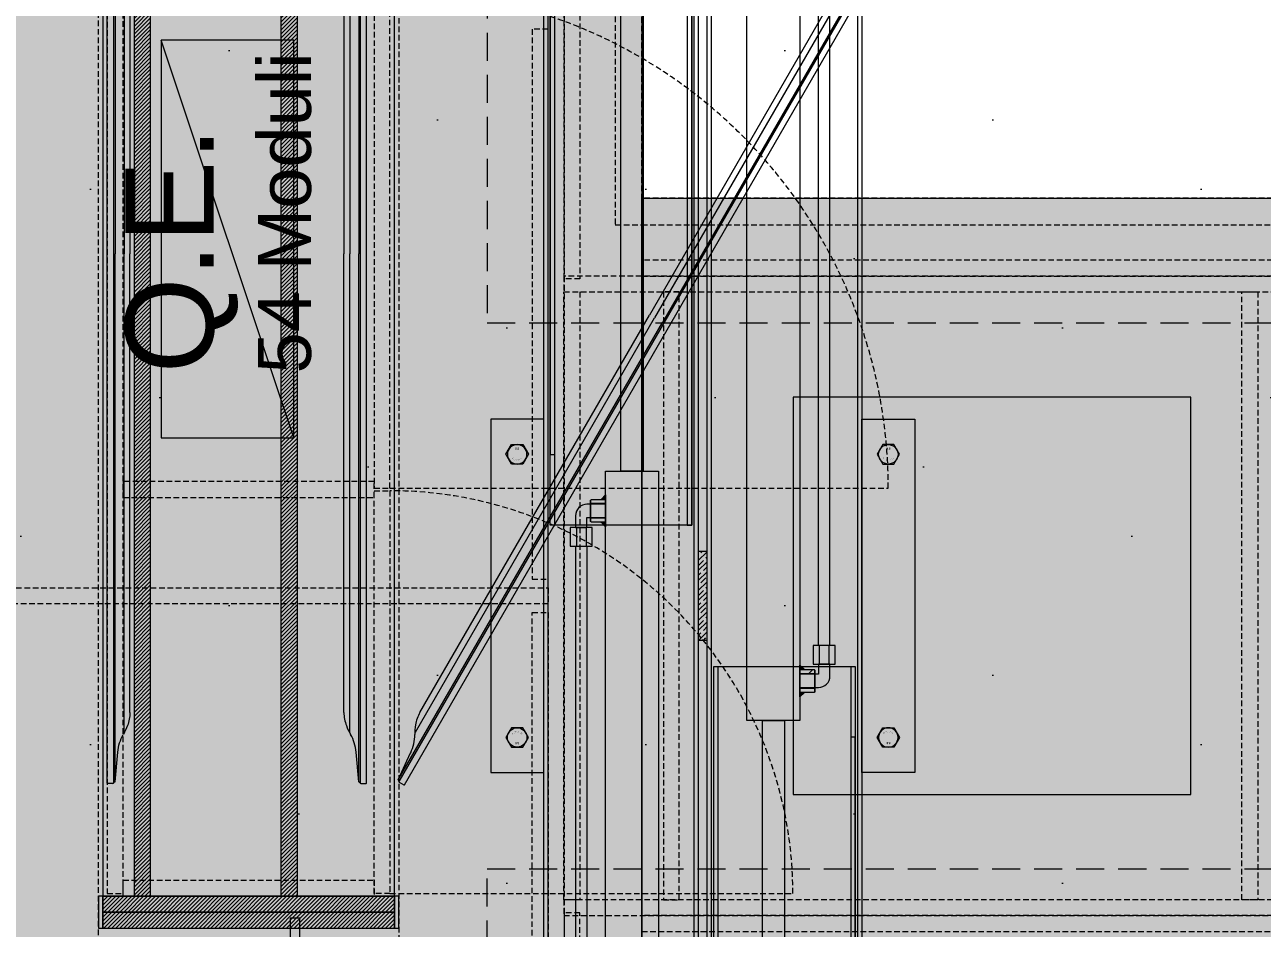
# Model space of a CAD drawing. Header units: millimetres. Extents: x -853320 to 19484, y -510814 to 9708.
# Drawn here: x 6153 to 7554, y 5149 to 6171 of the extents above; entities that cross this region are included whole.
import ezdxf
from ezdxf import colors
from ezdxf.entities.mleader import LeaderData, LeaderLine
from ezdxf.math import Vec2, Vec3

# ---------------------------------------------------------------- set-up
doc = ezdxf.new("R2010")
doc.units = ezdxf.units.MM
doc.linetypes.add('NASCOSTA', pattern=[9.525, 6.35, -3.175])
doc.linetypes.add('TRATTOPUNTO', pattern=[25.4, 12.7, -6.35, 0, -6.35])
for name, color, linetype in [('assi', 1, 'TRATTOPUNTO'), ('DS_ST_quote 1_50', 7, 'Continuous'), ('DV5_0', 7, 'Continuous')]:
    doc.layers.add(name, color=color, linetype=linetype)
for name, color, linetype, lineweight in [('F_ARREDI', 7, 'Continuous', 5), ('F_ELETTRICO', 22, 'Continuous', 5), ('F_ELETTRODOMESTICI', 40, 'Continuous', 5), ('F_ESCURSORI_slider', 7, 'Continuous', 0), ('F_MASSELLO verniciato BVN', 41, 'Continuous', 5), ('F_MASSELLO_abete', 30, 'Continuous', 5), ('F_MULTI laminato OPACO', 1, 'Continuous', 5), ('F_MULTI laminato_soffitto', 5, 'Continuous', 5), ('F_MULTI laminato_soffitto_veletta', 6, 'Continuous', 5), ('F_PARETI-PAVIMENTI e SOFFITTI_cassone', 3, 'Continuous', 5), ('F_Proiezioni', 253, 'NASCOSTA', 9), ('F_SOFFITTI', 7, 'Continuous', 5), ('F_TV', 252, 'Continuous', 5)]:
    doc.layers.add(name, color=color, linetype=linetype, lineweight=lineweight)
doc.styles.add('ARIAL', font='arial.ttf')
doc.styles.add('DANZI-DIDASCALIE', font='Yu Gothic UI Light.ttf', dxfattribs={"height": 30})
doc.styles.add('NEGATIVO', font='swissbo.ttf', dxfattribs={"width": 0.8, "oblique": 10})
doc.styles.get("Standard").update_dxf_attribs({"font": 'arial.ttf'})
doc.dimstyles.new('ISO-100', dxfattribs={"dimtxt": 100, "dimasz": 5, "dimexe": 0.25, "dimexo": 6, "dimgap": 6, "dimtad": 1, "dimtxsty": 'ARIAL', "dimblk": 'ARCHTICK', "dimcen": 2.5, "dimdle": 15, "dimse1": 1, "dimse2": 1, "dimclrd": 256, "dimclre": 256, "dimclrt": 256, "dimadec": 0, "dimazin": 0, "dimtfac": 1, "dimtmove": 0, "dimatfit": 3, "dimldrblk": 'ARCHTICK', "dimfxl": 1, "dimlwd": -1, "dimlwe": -1, "dimarcsym": 0})
pattern_1 = [(225.0092975, (461698.5519317, -16147.4644786), (0.00353610758, -0.00353496014), [])]
pattern_2 = [(225.00929753, (462887.1698585, -15816.120414), (0.00353610758, -0.003534960139), [])]

# ---------------------------------------------------------------- blocks, each defined once
blk = doc.blocks.new('CONTROSOFITTO_camera-living_lato corto_2415x900_pianta_vista da sopra')
at = {"layer": 'F_MULTI laminato_soffitto_veletta', "transparency": 33554585}
h = blk.add_hatch(color=8, dxfattribs=at)
h.dxf.hatch_style = 1
h.paths.add_polyline_path([(11894.8, -1831.7), (11894.8, -4249.7), (10994.8, -4249.7), (10994.8, -1831.7)])
at = {"layer": 'F_MASSELLO_abete', "color": 1, "linetype": 'NASCOSTA'}
for points in [[(11806.8, -1831.7), (11806.8, -4249.7), (11788.8, -4249.7), (11788.8, -1831.7)], [(11100.8, -3049.7), (11100.8, -3031.7), (11788.8, -3031.7), (11788.8, -3049.7)]]:
    blk.add_lwpolyline(points, close=True, dxfattribs=at)
at = {"layer": 'F_MASSELLO_abete', "linetype": 'NASCOSTA'}
for points in [[(11788.8, -3021.7), (11788.8, -2399.2), (11770.8, -2399.2), (11770.8, -3021.7)], [(11788.8, -3059.7), (11788.8, -3682.2), (11770.8, -3682.2), (11770.8, -3059.7)]]:
    blk.add_lwpolyline(points, close=True, dxfattribs=at)
at = {"layer": 'F_MULTI laminato_soffitto_veletta'}
blk.add_lwpolyline([(11894.8, -1831.7), (11894.8, -4249.7), (10994.8, -4249.7), (10994.8, -1831.7)], close=True, dxfattribs=at)
at = {"layer": 'F_MULTI laminato_soffitto_veletta', "linetype": 'NASCOSTA'}
for points in [[(11824.8, -2011.7), (11824.8, -2681.7), (11806.8, -2681.7), (11806.8, -2011.7)], [(11864.8, -2620.7), (11894.8, -2620.7), (11894.8, -2051.7), (11864.8, -2051.7)], [(11824.8, -4069.7), (11824.8, -3399.7), (11806.8, -3399.7), (11806.8, -4069.7)]]:
    blk.add_lwpolyline(points, close=True, dxfattribs=at)
blk = doc.blocks.new('CONTROSOFITTO_living_centrale_laterale_1600x900_pianta_vista da sopra')
at = {"layer": 'F_MULTI laminato_soffitto_veletta', "transparency": 33554585}
h = blk.add_hatch(color=8, dxfattribs=at)
h.dxf.hatch_style = 1
h.paths.add_polyline_path([(22160.1, -42441.7), (22160.1, -41851.7), (21570.1, -41851.7), (21570.1, -42441.7)], flags=16)
h.paths.add_polyline_path([(21368.1, -41921.7), (20918.1, -41921.7), (20918.1, -42371.7), (21368.1, -42371.7)], flags=16)
h.paths.add_polyline_path([(22346.6, -42596.7), (22346.6, -41696.7), (20746.6, -41696.7), (20746.6, -42596.7)])
h = blk.add_hatch(color=8, dxfattribs=at)
h.dxf.hatch_style = 1
h.paths.add_polyline_path([(21368.1, -41921.7), (20918.1, -41921.7), (20918.1, -42371.7), (21368.1, -42371.7)])
at = {"layer": 'F_MASSELLO_abete', "color": 1, "linetype": 'NASCOSTA'}
for points in [[(20658.6, -41802.7), (22346.6, -41802.7), (22346.6, -41784.7), (20658.6, -41784.7)], [(20676.6, -42490.7), (20658.6, -42490.7), (20658.6, -41802.7), (20676.6, -41802.7)], [(20771.1, -42490.7), (20789.1, -42490.7), (20789.1, -41802.7), (20771.1, -41802.7)], [(21443.9, -42490.7), (21425.9, -42490.7), (21425.9, -41802.7), (21443.9, -41802.7)], [(20658.6, -42508.7), (22346.6, -42508.7), (22346.6, -42490.7), (20658.6, -42490.7)]]:
    blk.add_lwpolyline(points, close=True, dxfattribs=at)
at = {"layer": 'F_MULTI laminato_soffitto_veletta'}
for points in [[(22346.6, -42596.7), (20746.6, -42596.7), (20746.6, -41696.7), (22346.6, -41696.7)], [(21368.1, -41921.7), (20918.1, -41921.7), (20918.1, -42371.7), (21368.1, -42371.7)]]:
    blk.add_lwpolyline(points, close=True, dxfattribs=at)
at = {"layer": 'F_MULTI laminato_soffitto_veletta', "linetype": 'NASCOSTA'}
for points in [[(22346.6, -41696.7), (20746.6, -41696.7), (20746.6, -41726.7), (22346.6, -41726.7)], [(20746.6, -41784.7), (22346.6, -41784.7), (22346.6, -41766.7), (20746.6, -41766.7)], [(20746.6, -42526.7), (22346.6, -42526.7), (22346.6, -42508.7), (20746.6, -42508.7)]]:
    blk.add_lwpolyline(points, close=True, dxfattribs=at)
blk = doc.blocks.new('CONTROSOFITTO_rev.01_pianta_vista da sopra')
at = {"layer": 'F_MULTI laminato_soffitto', "color": 5, "linetype": 'NASCOSTA', "ltscale": 5}
for points in [[(21916.6, -34937.7), (20571.6, -34937.7), (20571.6, -35837.7), (21916.6, -35837.7)], [(21916.6, -37355.7), (20571.6, -37355.7), (20571.6, -36455.7), (21916.6, -36455.7)]]:
    blk.add_lwpolyline(points, close=True, dxfattribs=at)
at = {"color": 1}
blk.add_blockref('CONTROSOFITTO_camera-living_lato corto_2415x900_pianta_vista da sopra', (8851.9, -33106), dxfattribs=at)
at = {"layer": 'F_SOFFITTI'}
blk.add_blockref('CONTROSOFITTO_living_centrale_laterale_1600x900_pianta_vista da sopra', (0, 6000), dxfattribs=at)
blk = doc.blocks.new('_Dot')
at = {"color": 0, "linetype": 'ByBlock', "lineweight": -2}
blk.add_line((-0.5, 0), (-1, 0), dxfattribs=at)
at = {"color": 0, "linetype": 'ByBlock', "const_width": 0.5}
blk.add_lwpolyline([(-0.25, 0, 1), (0.25, 0, 1)], format="xyb", close=True, dxfattribs=at)
blk = doc.blocks.new('Pavim. idr. 1')
at = {"lineweight": 13}
h = blk.add_hatch(dxfattribs=at)
h.set_pattern_fill('DOTS', color=1, scale=140, angle=45)
h.set_pattern_definition([(45, (-29878.93, 459742.27), (-78.57724, 235.73172), [0, -222.25])])
h.paths.add_polyline_path([(423470.8, 430283.1), (410205.8, 430283.1), (410205.8, 427993.1), (423470.8, 427993.1)])
blk = doc.blocks.new('F_PAVIMENTO CASSONE_pianta')
at = {"color": 2, "lineweight": 5}
blk.add_blockref('Pavim. idr. 1', (185525.7, 19630.3), dxfattribs=at)
blk.add_blockref('Pavim. idr. 1', (185525.7, 19630.3), dxfattribs=at)
blk = doc.blocks.new('Viti v.alto')
at = {"color": 115, "lineweight": 5, "ltscale": 0.15}
blk.add_lwpolyline([(-66067.4, -127375.7), (-66073.8, -127364.7), (-66086.5, -127364.7), (-66092.9, -127375.7), (-66086.5, -127386.7), (-66073.8, -127386.7)], close=True, dxfattribs=at)
at = {"color": 115, "lineweight": 5, "ltscale": 0.15, "const_width": 0.0632}
for points in [[(-66083.8, -127381.1), (-66083.6, -127380.8), (-66083.6, -127380.6), (-66083.7, -127380.4), (-66083.9, -127380.1), (-66084.5, -127379.5), (-66084.7, -127379.3), (-66085, -127379.2), (-66085.2, -127379.3), (-66085.4, -127379.5), (-66085.8, -127379.8), (-66086, -127380.1), (-66086, -127380.3), (-66085.9, -127380.5), (-66085.7, -127380.8), (-66085.1, -127381.4), (-66084.9, -127381.6), (-66084.7, -127381.7), (-66084.4, -127381.6), (-66084.2, -127381.4), (-66083.8, -127381.1)], [(-66084.4, -127380.9), (-66084.7, -127381.1), (-66084.8, -127381.1), (-66084.9, -127381), (-66085.3, -127380.5), (-66085.4, -127380.4), (-66085.5, -127380.3), (-66085.4, -127380.2), (-66085.3, -127380.1), (-66085.2, -127380), (-66085.1, -127379.8), (-66085, -127379.8), (-66084.9, -127379.8), (-66084.7, -127379.9), (-66084.3, -127380.4), (-66084.2, -127380.5), (-66084.2, -127380.6), (-66084.2, -127380.7), (-66084.3, -127380.8), (-66084.4, -127380.9)], [(-66077.8, -127381), (-66078.3, -127381.2), (-66078.2, -127381.6), (-66079.2, -127381.8), (-66079.4, -127382), (-66079.5, -127382.1), (-66079.5, -127382.3), (-66079.5, -127382.5), (-66079.4, -127382.6), (-66079.4, -127382.8), (-66079.2, -127383), (-66079, -127383.1), (-66078.7, -127383), (-66077.4, -127382.7), (-66077.8, -127381)], [(-66076.4, -127381), (-66076.6, -127380.8), (-66076.7, -127380.6), (-66076.6, -127380.3), (-66076.4, -127380.1), (-66075.8, -127379.5), (-66075.5, -127379.3), (-66075.3, -127379.2), (-66075.1, -127379.2), (-66074.8, -127379.4), (-66074.4, -127379.8), (-66074.3, -127380), (-66074.2, -127380.3), (-66074.3, -127380.5), (-66074.5, -127380.7), (-66075.1, -127381.3), (-66075.4, -127381.5), (-66075.6, -127381.6), (-66075.8, -127381.6), (-66076.1, -127381.4), (-66076.4, -127381)], [(-66075.8, -127380.9), (-66075.6, -127381), (-66075.5, -127381), (-66075.3, -127380.9), (-66074.9, -127380.5), (-66074.8, -127380.4), (-66074.8, -127380.2), (-66074.8, -127380.1), (-66074.9, -127380), (-66075.1, -127379.9), (-66075.2, -127379.8), (-66075.3, -127379.8), (-66075.4, -127379.8), (-66075.5, -127379.9), (-66076, -127380.3), (-66076.1, -127380.5), (-66076.1, -127380.6), (-66076, -127380.7), (-66075.9, -127380.8), (-66075.8, -127380.9)], [(-66080.8, -127381.5), (-66081.3, -127381.3), (-66081.4, -127381.7), (-66082.4, -127381.5), (-66082.6, -127381.5), (-66082.8, -127381.6), (-66082.9, -127381.7), (-66083, -127381.9), (-66083, -127382), (-66083, -127382.2), (-66083, -127382.4), (-66082.8, -127382.6), (-66082.6, -127382.7), (-66081.2, -127383.1), (-66080.8, -127381.5)], [(-66081.6, -127382.6), (-66082.3, -127382.4), (-66082.5, -127382.3), (-66082.5, -127382.1), (-66082.5, -127382.1), (-66082.4, -127382), (-66082.3, -127381.9), (-66081.5, -127382.1), (-66081.6, -127382.6)], [(-66078, -127382.4), (-66078.7, -127382.6), (-66078.9, -127382.6), (-66078.9, -127382.5), (-66079, -127382.4), (-66079, -127382.3), (-66078.8, -127382.2), (-66078.1, -127382), (-66078, -127382.4)]]:
    blk.add_lwpolyline(points, dxfattribs=at)
at = {"color": 115, "lineweight": 5, "ltscale": 0.15}
blk.add_circle((-66080.1, -127375.7), 11, dxfattribs=at)
at = {"color": 115, "lineweight": 5, "ltscale": 0.15, "style": 'NEGATIVO'}
blk.add_text('8.8', height=2.31, dxfattribs=at).set_placement((-66082.3, -127370.4))
blk = doc.blocks.new('Pist. c.1150 aperti')
at = {"linetype": 'Continuous', "lineweight": 5, "ltscale": 25.4}
h = blk.add_hatch(dxfattribs=at)
h.set_pattern_fill('LINE', color=135, scale=0.04, angle=225.0093, style=0, pattern_type=2)
h.set_pattern_definition(pattern_2)
h.paths.add_polyline_path([(461185.8, -15734), (461180.8, -15734), (461185.8, -15729)])
h = blk.add_hatch(dxfattribs=at)
h.set_pattern_fill('LINE', color=135, scale=127, angle=225.0093, style=0, pattern_type=2)
h.set_pattern_definition([(225.0093, (462887.17, -15816.12), (11.22714, -11.2235), [])])
h.paths.add_polyline_path([(461185.8, -15760), (461169.8, -15760), (461168.8, -15759), (461168.8, -15755), (461169.3, -15754.5), (461185.8, -15754.5)])
h = blk.add_hatch(dxfattribs=at)
h.set_pattern_fill('LINE', color=135, scale=0.04, angle=225.0093, style=0, pattern_type=2)
h.set_pattern_definition(pattern_2)
h.paths.add_polyline_path([(461185.8, -15765), (461180.8, -15760), (461185.8, -15760)])
at = {"lineweight": 5}
h = blk.add_hatch(dxfattribs=at)
h.set_pattern_fill('JIS_STN_1E', color=6, scale=8, style=0)
h.set_pattern_definition([(45, (527858.007, 112165.497), (-5.65685425, 5.65685425), []), (45, (527863.647, 112165.497), (-5.65685425, 5.65685425), [8, -4])])
h.paths.add_polyline_path([(461300.8, -15793.2), (461290.8, -15793.2), (461290.8, -15893.2), (461300.8, -15893.2)])
at = {"linetype": 'Continuous', "lineweight": 5, "ltscale": 25.4}
h = blk.add_hatch(dxfattribs=at)
h.set_pattern_fill('LINE', color=135, scale=0.04, angle=225.0093, style=0, pattern_type=2)
h.set_pattern_definition(pattern_1)
h.paths.add_polyline_path([(461405.8, -15921.5), (461410.8, -15926.5), (461405.8, -15926.5)])
h = blk.add_hatch(dxfattribs=at)
h.set_pattern_fill('LINE', color=135, scale=127, angle=225.0093, style=0, pattern_type=2)
h.set_pattern_definition([(225.0093, (461698.552, -16147.464), (11.22714, -11.2235), [])])
h.paths.add_polyline_path([(461405.8, -15926.5), (461421.8, -15926.5), (461422.8, -15927.5), (461422.8, -15931.5), (461422.3, -15932), (461405.8, -15932)])
h = blk.add_hatch(dxfattribs=at)
h.set_pattern_fill('LINE', color=135, scale=0.04, angle=225.0093, style=0, pattern_type=2)
h.set_pattern_definition(pattern_1)
h.paths.add_polyline_path([(461405.8, -15952.5), (461410.8, -15952.5), (461405.8, -15957.5)])
at = {"color": 135, "lineweight": 5}
for p, q in [((461168.8, -15735), (461169.8, -15734)), ((461168.8, -15735), (461168.8, -15739)), ((461169.3, -15739.5), (461168.8, -15739)), ((461168.8, -15739), (461168.8, -15755)), ((461185.8, -15738.6), (461169.3, -15738.6)), ((461185.8, -15739.5), (461169.3, -15739.5)), ((461169.3, -15754.5), (461169.3, -15739.5)), ((461169.8, -15734), (461185.8, -15734)), ((461185.8, -15739.5), (461185.8, -15754.5)), ((461168.8, -15755), (461169.3, -15754.5)), ((461168.8, -15755), (461168.8, -15759)), ((461169.3, -15754.5), (461185.8, -15754.5)), ((461185.8, -15755.3), (461169.3, -15755.3)), ((461152.8, -15766), (461152.8, -15787)), ((461163.8, -15766), (461163.8, -15787)), ((461169.8, -15760), (461168.8, -15759)), ((461185.8, -15760), (461169.8, -15760)), ((461427.8, -15920.5), (461427.8, -15899.5)), ((461438.8, -15920.5), (461438.8, -15899.5)), ((461405.8, -15926.5), (461421.8, -15926.5)), ((461405.8, -15931.2), (461422.3, -15931.2)), ((461422.3, -15932), (461405.8, -15932)), ((461405.8, -15947), (461405.8, -15932)), ((461421.8, -15926.5), (461422.8, -15927.5)), ((461422.8, -15931.5), (461422.3, -15932)), ((461422.3, -15932), (461422.3, -15947)), ((461422.8, -15931.5), (461422.8, -15927.5)), ((461422.8, -15947.5), (461422.8, -15931.5)), ((461405.8, -15947), (461422.3, -15947)), ((461405.8, -15947.8), (461422.3, -15947.8)), ((461422.8, -15951.5), (461421.8, -15952.5)), ((461422.3, -15947), (461422.8, -15947.5)), ((461422.8, -15951.5), (461422.8, -15947.5)), ((461421.8, -15952.5), (461405.8, -15952.5))]:
    blk.add_line(p, q, dxfattribs=at)
for points in [[(461203.3, -15702), (461203.3, -14530), (461228.3, -14530), (461228.3, -15702), (461203.3, -15702)], [(461388.3, -15984.5), (461388.3, -17156.5), (461363.3, -17156.5), (461363.3, -15984.5), (461388.3, -15984.5)]]:
    blk.add_lwpolyline(points, dxfattribs=at)
at = {"lineweight": 5}
for points in [[(461115.8, -17013.2), (461115.8, -14673.2), (461290.8, -14673.2), (461290.8, -17013.2)], [(461120.8, -17013.2), (461120.8, -14673.2), (461285.8, -14673.2), (461285.8, -17013.2)], [(461475.8, -14673.2), (461475.8, -17013.2), (461300.8, -17013.2), (461300.8, -14673.2)], [(461470.8, -14673.2), (461470.8, -17013.2), (461305.8, -17013.2), (461305.8, -14673.2)]]:
    blk.add_lwpolyline(points, close=True, dxfattribs=at)
at = {"color": 135, "lineweight": 5}
for points in [[(461405.8, -15984.5), (461345.8, -15984.5), (461345.8, -14716.5), (461405.8, -14716.5)], [(461185.8, -15702), (461245.8, -15702), (461245.8, -16970), (461185.8, -16970)], [(461169.8, -15734), (461185.8, -15734), (461185.8, -15739.5), (461169.3, -15739.5), (461168.8, -15739), (461168.8, -15735), (461169.8, -15734)], [(461185.8, -15760), (461169.8, -15760), (461168.8, -15759), (461168.8, -15755), (461169.3, -15754.5), (461185.8, -15754.5), (461185.8, -15760)], [(461170.8, -15787), (461170.8, -15766), (461145.8, -15766), (461145.8, -15787)], [(461420.8, -15899.5), (461420.8, -15920.5), (461445.8, -15920.5), (461445.8, -15899.5)], [(461405.8, -15926.5), (461421.8, -15926.5), (461422.8, -15927.5), (461422.8, -15931.5), (461422.3, -15932), (461405.8, -15932), (461405.8, -15926.5)], [(461421.8, -15952.5), (461405.8, -15952.5), (461405.8, -15947), (461422.3, -15947), (461422.8, -15947.5), (461422.8, -15951.5), (461421.8, -15952.5)]]:
    blk.add_lwpolyline(points, close=True, dxfattribs=at)
at = {"color": 30, "lineweight": 5}
for points in [[(461055.8, -16043.2), (461115.8, -16043.2), (461115.8, -15643.2), (461055.8, -15643.2)], [(461535.8, -16043.2), (461475.8, -16043.2), (461475.8, -15643.2), (461535.8, -15643.2)]]:
    blk.add_lwpolyline(points, close=True, dxfattribs=at)
at = {"color": 135, "lineweight": 5}
for points in [[(461151.8, -15752.5), (461151.8, -15766), (461164.8, -15766), (461164.8, -15754.5), (461168.8, -15754.5), (461168.8, -15739.5), (461164.8, -15739.5, 0.414214)], [(461439.8, -15934), (461439.8, -15920.5), (461426.8, -15920.5), (461426.8, -15932), (461422.8, -15932), (461422.8, -15947), (461426.8, -15947, 0.414214)]]:
    blk.add_lwpolyline(points, format="xyb", close=True, dxfattribs=at)
at = {"color": 135, "linetype": 'Continuous', "lineweight": 5, "ltscale": 25.4}
for points in [[(461185.8, -15734), (461180.8, -15734), (461185.8, -15729), (461185.8, -15734)], [(461185.8, -15765), (461180.8, -15760), (461185.8, -15760), (461185.8, -15765)], [(461405.8, -15921.5), (461410.8, -15926.5), (461405.8, -15926.5), (461405.8, -15921.5)], [(461405.8, -15952.5), (461410.8, -15952.5), (461405.8, -15957.5), (461405.8, -15952.5)]]:
    blk.add_lwpolyline(points, close=True, dxfattribs=at)
at = {"color": 6, "lineweight": 5}
blk.add_lwpolyline([(461300.8, -15793.2), (461290.8, -15793.2), (461290.8, -15893.2), (461300.8, -15893.2)], close=True, dxfattribs=at)
at = {"color": 175, "linetype": 'Continuous', "lineweight": 5}
for points in [[(461468.3, -15923.2), (461468.3, -18183.2), (461308.3, -18183.2), (461308.3, -15923.2)], [(461463.3, -15923.2), (461463.3, -18183.2), (461313.3, -18183.2), (461313.3, -15923.2)], [(461463.3, -18183.2), (461468.3, -18183.2), (461468.3, -16003.2), (461463.3, -16003.2)]]:
    blk.add_lwpolyline(points, close=True, dxfattribs=at)
at = {"layer": 'assi', "color": 175, "linetype": 'Continuous', "lineweight": 5, "ltscale": 0.2}
for points in [[(461123.3, -15763.2), (461123.3, -13503.2), (461283.3, -13503.2), (461283.3, -15763.2)], [(461128.3, -13503.2), (461123.3, -13503.2), (461123.3, -15683.2), (461128.3, -15683.2)], [(461128.3, -15763.2), (461128.3, -13503.2), (461278.3, -13503.2), (461278.3, -15763.2)], [(461283.3, -13503.2), (461278.3, -13503.2), (461278.3, -15763.2), (461283.3, -15763.2)]]:
    blk.add_lwpolyline(points, close=True, dxfattribs=at)
at = {"layer": 'DV5_0', "color": 135, "linetype": 'Continuous', "lineweight": 5, "ltscale": 25.4}
for p, q in [((461426.8, -15899.5), (461426.8, -14800.8)), ((461439.8, -15899.5), (461439.8, -14800.8)), ((461185.8, -15729), (461180.8, -15734)), ((461180.8, -15734), (461185.8, -15734)), ((461185.8, -15734), (461185.8, -15729)), ((461185.8, -15734), (461185.8, -15739.5)), ((461185.8, -15754.5), (461185.8, -15760)), ((461180.8, -15760), (461185.8, -15765)), ((461185.8, -15760), (461180.8, -15760)), ((461185.8, -15765), (461185.8, -15760)), ((461151.8, -15787), (461151.8, -16885.7)), ((461164.8, -15787), (461164.8, -16885.7)), ((461405.8, -15921.5), (461405.8, -15926.5)), ((461410.8, -15926.5), (461405.8, -15921.5)), ((461405.8, -15932), (461405.8, -15926.5)), ((461405.8, -15926.5), (461410.8, -15926.5)), ((461405.8, -15952.5), (461405.8, -15947)), ((461410.8, -15952.5), (461405.8, -15952.5)), ((461405.8, -15957.5), (461410.8, -15952.5)), ((461405.8, -15952.5), (461405.8, -15957.5))]:
    blk.add_line(p, q, dxfattribs=at)
at = {"lineweight": 5, "xscale": -1}
blk.add_blockref('Viti v.alto', (395005.7, 111692.7), dxfattribs=at)
at = {"lineweight": 5}
blk.add_blockref('Viti v.alto', (527586, 111692.7), dxfattribs=at)
at = {"lineweight": 5, "rotation": 180}
blk.add_blockref('Viti v.alto', (395005.7, -143379.2), dxfattribs=at)
at = {"lineweight": 5, "xscale": -1, "rotation": 180}
blk.add_blockref('Viti v.alto', (527586, -143379.2), dxfattribs=at)
blk = doc.blocks.new('F_PARETE DIVISORIA_living-camera master_pianta')
at = {"layer": 'F_ELETTRICO', "transparency": 33554610}
h = blk.add_hatch(color=256, dxfattribs=at)
h.dxf.hatch_style = 1
h.paths.add_polyline_path([(717129.2, 527829.3), (717129.2, 527379.3), (717279.2, 527379.3)])
at = {"layer": 'F_MASSELLO verniciato BVN', "true_color": 0x636466}
h = blk.add_hatch(color=251, dxfattribs=at)
h.dxf.hatch_style = 1
h.paths.add_polyline_path([(717133.4, 528395.3), (717122.4, 528395.3), (717122.4, 528373.3), (717133.4, 528373.3)])
h = blk.add_hatch(color=251, dxfattribs=at)
h.dxf.hatch_style = 1
h.paths.add_polyline_path([(717015.4, 528384.3), (717010.4, 528384.3), (717010.4, 528348.3), (717015.4, 528348.3)])
h = blk.add_hatch(color=251, dxfattribs=at)
h.dxf.hatch_style = 1
h.paths.add_polyline_path([(717350.4, 528384.3), (717345.4, 528384.3), (717345.4, 528348.3), (717350.4, 528348.3)])
at = {"layer": 'F_MULTI laminato OPACO', "true_color": 0x636466}
h = blk.add_hatch(dxfattribs=at)
h.set_pattern_fill('ANSI31', color=251)
h.set_pattern_definition([(45, (0, 1444), (-2.24506403, 2.24506403), [])])
h.paths.add_polyline_path([(717015.4, 528384.3), (717015.4, 528366.3), (717345.4, 528366.3), (717345.4, 528384.3)])
h = blk.add_hatch(dxfattribs=at)
h.set_pattern_fill('ANSI31', color=251)
h.set_pattern_definition([(45, (0, 1426), (-2.24506403, 2.24506403), [])])
h.paths.add_polyline_path([(717015.4, 528366.3), (717015.4, 528348.3), (717345.4, 528348.3), (717345.4, 528366.3)])
at = {"layer": 'F_MULTI laminato OPACO'}
h = blk.add_hatch(dxfattribs=at)
h.set_pattern_fill('ANSI31', color=8)
h.set_pattern_definition([(45, (5, 0), (-2.24506403, 2.24506403), [])])
h.paths.add_polyline_path([(717143.4, 526860.3), (717125.4, 526860.3), (717125.4, 528348.3), (717143.4, 528348.3)])
h = blk.add_hatch(dxfattribs=at)
h.set_pattern_fill('ANSI31', color=8)
h.set_pattern_definition([(45, (5, 0), (-2.24506403, 2.24506403), [])])
h.paths.add_polyline_path([(717309.7, 526860.3), (717291.7, 526860.3), (717291.7, 528348.3), (717309.7, 528348.3)])
at = {"layer": 'F_ELETTRICO', "color": 7}
blk.add_line((717129.2, 527829.3), (717279.2, 527379.3), dxfattribs=at)
blk.add_lwpolyline([(717129.2, 527379.3), (717279.2, 527379.3), (717279.2, 527829.3), (717129.2, 527829.3)], close=True, dxfattribs=at)
at = {"layer": 'F_MASSELLO verniciato BVN'}
for points in [[(717133.4, 528395.3), (717122.4, 528395.3), (717122.4, 528373.3), (717133.4, 528373.3)], [(717015.4, 528384.3), (717010.4, 528384.3), (717010.4, 528348.3), (717015.4, 528348.3)], [(717350.4, 528384.3), (717345.4, 528384.3), (717345.4, 528348.3), (717350.4, 528348.3)]]:
    blk.add_lwpolyline(points, close=True, dxfattribs=at)
at = {"layer": 'F_MULTI laminato OPACO', "color": 5}
for points in [[(717015.4, 528384.3), (717015.4, 528366.3), (717345.4, 528366.3), (717345.4, 528384.3)], [(717015.4, 528366.3), (717015.4, 528348.3), (717345.4, 528348.3), (717345.4, 528366.3)], [(717015.4, 526860.3), (717345.4, 526860.3), (717345.4, 528348.3), (717015.4, 528348.3)]]:
    blk.add_lwpolyline(points, close=True, dxfattribs=at)
at = {"layer": 'F_MULTI laminato OPACO', "linetype": 'NASCOSTA'}
for points in [[(717038.4, 528330.3), (717038.4, 528348.3), (717322.4, 528348.3), (717322.4, 528330.3)], [(717038.4, 527889.3), (717020.4, 527889.3), (717020.4, 528345.3), (717038.4, 528345.3)], [(717322.4, 526863.3), (717340.4, 526863.3), (717340.4, 528345.3), (717322.4, 528345.3)], [(717038.4, 527886.3), (717020.4, 527886.3), (717020.4, 527322.3), (717038.4, 527322.3)], [(717038.4, 527896.8), (717038.4, 527878.8), (717322.4, 527878.8), (717322.4, 527896.8)]]:
    blk.add_lwpolyline(points, close=True, dxfattribs=at)
at = {"layer": 'F_MULTI laminato OPACO'}
for points in [[(717143.4, 526860.3), (717125.4, 526860.3), (717125.4, 528348.3), (717143.4, 528348.3)], [(717309.7, 526860.3), (717291.7, 526860.3), (717291.7, 528348.3), (717309.7, 528348.3)]]:
    blk.add_lwpolyline(points, close=True, dxfattribs=at)
at = {"layer": 'F_Proiezioni'}
blk.add_lwpolyline([(717010.4, 529192.3), (717350.4, 529192.3), (717350.4, 526830.3), (717010.4, 526830.3)], close=True, dxfattribs=at)
for points in [[(717020.4, 528345.3), (716564.4, 528345.3, 0.414214), (717020.4, 527889.3)], [(717020.4, 527886.3), (716456.4, 527886.3, 0.414214), (717020.4, 527322.3)]]:
    blk.add_lwpolyline(points, format="xyb", dxfattribs=at)
at = {"layer": 'F_TV', "lineweight": 5}
for p, q in [((717004.9, 528222.3), (717004, 528222.1)), ((717011, 528216.5), (716712.1, 527698.8)), ((717011, 528216.5), (716997, 528185.8)), ((717009.8, 528217.7), (717010.6, 528217.3)), ((717010, 528219.3), (717010.3, 528218.5)), ((717047.4, 528220.8), (717046.8, 528220.2)), ((717053.3, 528220.8), (717054, 528220.2)), ((717054, 528219.3), (717054.8, 528219.3)), ((717055.6, 528218.8), (717058.7, 528185.3)), ((717055.6, 528218.8), (717055.6, 527621.1)), ((717331.6, 528218.8), (717328.5, 528185.3)), ((717331.6, 528218.8), (717331.6, 527621.1)), ((717333.2, 528219.3), (717332.4, 528219.3)), ((717333.9, 528220.8), (717333.2, 528220.2)), ((717339.8, 528220.8), (717340.4, 528220.2)), ((716991.7, 528162.6), (716721, 527693.7)), ((716991.7, 528162.6), (716991.7, 528162.6)), ((717065.8, 528162.5), (717065.8, 528162.5)), ((717065.8, 528162.5), (717065.8, 527621.1)), ((717321.4, 528162.5), (717321.4, 528162.5)), ((717321.4, 528162.5), (717321.4, 527621.1)), ((716986.5, 528140.2), (716726.7, 527690.4)), ((717072.5, 528140.5), (717072.5, 527621.1)), ((717314.7, 528140.5), (717314.7, 527621.1)), ((716396.5, 527152.1), (716712.1, 527698.8)), ((716433.5, 527195.8), (716721, 527693.7)), ((716450.2, 527211.5), (716726.7, 527690.4)), ((717055.6, 526989.8), (717055.6, 527621.1)), ((717065.8, 527046.1), (717065.8, 527621.1)), ((717072.5, 527068.1), (717072.5, 527621.1)), ((717314.7, 527068.1), (717314.7, 527621.1)), ((717321.4, 527046.1), (717321.4, 527621.1)), ((717331.6, 526989.8), (717331.6, 527621.1))]:
    blk.add_line(p, q, dxfattribs=at)
for points in [[(717004.9, 528222.3), (717004, 528222.1), (716388.2, 527155.3), (716388.4, 527154.5), (716393.5, 527151.5), (716394.4, 527151.7), (717010.3, 528218.5), (717010, 528219.3), (717004.9, 528222.3)], [(717047.4, 528220.8), (717046.8, 528220.2), (717046.8, 526988.4), (717047.4, 526987.8), (717053.3, 526987.8), (717054, 526988.4), (717054, 528220.2), (717053.3, 528220.8), (717047.4, 528220.8)], [(717339.8, 528220.8), (717340.4, 528220.2), (717340.4, 526988.4), (717339.8, 526987.8), (717333.9, 526987.8), (717333.2, 526988.4), (717333.2, 528220.2), (717333.9, 528220.8), (717339.8, 528220.8)]]:
    blk.add_lwpolyline(points, dxfattribs=at)
for centre, major_axis, start_param, end_param in [((717010.2, 528216.6), (0.766, 0.205), -0.374286, 0.785398), ((717054.8, 528218.5), (0.561, 0.561), -0.374286, 0.785398), ((717043.9, 528164.4), (49.9, 13.4), 2.450498, 2.862634), ((717110.1, 528190.1), (36.5, 36.5), 2.450498, 2.862634), ((716952, 528160.2), (10.3, -38.5), 0.78537, 1.161984), ((716907.9, 528166.7), (81.6, 21.9), -0.408813, -0.278959), ((716991.2, 528124.1), (59.7, 59.7), -0.408813, -0.278959), ((717032.6, 528140.5), (28.2, -28.2), 0.78537, 1.161984)]:
    blk.add_ellipse(centre, major_axis=major_axis, ratio=1, start_param=start_param, end_param=end_param, dxfattribs=at)
at = {"layer": 'F_TV', "lineweight": 5, "extrusion": (0, 0, -1)}
for centre, major_axis, start_param, end_param in [((717332.4, 528218.5), (-0.561, 0.561), -0.374286, 0.785398), ((717277.1, 528190.1), (-36.5, 36.5), 2.450498, 2.862634), ((717354.6, 528140.5), (-28.2, -28.2), 0.78537, 1.161984), ((717396, 528124.1), (-59.7, 59.7), -0.408813, -0.278959)]:
    blk.add_ellipse(centre, major_axis=major_axis, ratio=1, start_param=start_param, end_param=end_param, dxfattribs=at)
at = {"layer": 'F_ELETTRICO', "color": 7, "attachment_point": 1, "rotation": 270}
for s, width, insert, char_height in [('\\pxql;54 Moduli', 659.423, (717169.8, 527756.5), 60), ('\\pxql;Q.E.', 384.17, (717319.8, 527756.5), 100)]:
    blk.add_mtext_dynamic_manual_height_columns(s, width=width, gutter_width=12.5, heights=[0], dxfattribs=dict(at, insert=insert, char_height=char_height))
blk = doc.blocks.new('_ArchTick')
at = {"color": 0, "linetype": 'ByBlock', "const_width": 0.15}
blk.add_lwpolyline([(-0.5, -0.5), (0.5, 0.5)], dxfattribs=at)
blk = doc.blocks.new('*D146')
at = {"layer": 'Defpoints', "color": 0, "transparency": 16777216}
for p in [(5588.6, 7348.8), (19268.5, 2810.7), (19483.8, 2810.7)]:
    blk.add_point(p, dxfattribs=at)
at = {"layer": 'DS_ST_quote 1_50', "transparency": 16777216}
blk.add_line((19268.5, 7363.8), (19268.5, 2795.7), dxfattribs=at)
at = {"layer": 'DS_ST_quote 1_50', "transparency": 16777216, "xscale": 5, "yscale": 5, "zscale": 5}
for p, rotation in [((19268.5, 7348.8), 90), ((19268.5, 2810.7), 270)]:
    blk.add_blockref('_ArchTick', p, dxfattribs=dict(at, rotation=rotation))
at = {"layer": 'DS_ST_quote 1_50', "transparency": 16777216, "insert": (19202.4, 5079.7), "char_height": 100, "attachment_point": 5, "rotation": 90, "style": 'ARIAL'}
blk.add_mtext('4538,15', dxfattribs=at)
blk = doc.blocks.new('BAGNO-LAVANDERIA_pianta_sol.B')
at = {"layer": 'F_ELETTRODOMESTICI', "color": 5, "ltscale": 5}
ml = blk.add_multileader_mtext('Standard', dxfattribs=at)
ml.set_content('{\\fYu Gothic UI Light|b0|i0|c128|p34;BASAMENTO c/cassetto} ditta MIELE art.WTS 610', color=5, style='DANZI-DIDASCALIE')
ml.set_leader_properties(color=256, linetype='ByLayer', lineweight=-1)
ml.set_arrow_properties(name='DOT')
ml.build(insert=Vec2(0, 0))
ml.multileader.update_dxf_attribs({"arrow_head_size": 5, "scale": 5})
ctx = ml.context
ctx.base_point, ctx.scale, ctx.char_height, ctx.arrow_head_size, ctx.landing_gap_size, ctx.plane_origin, ctx.plane_x_axis, ctx.plane_y_axis = Vec3(865729, 518190.6), 5, 25, 5, 10, Vec3(865692, 518253.3), Vec3(0, -1), Vec3(1, 0)
notes = []
notes.append((ctx, [(0, (0, 0, 0), (0, 0), (1, 0), 1, [])]))
ctx.mtext.insert, ctx.mtext.text_direction, ctx.mtext.rotation, ctx.mtext.width, ctx.mtext.flow_direction = Vec3(865741.7, 518180.6), Vec3(0, -1), 4.712389, 471.574, 5
ml = blk.add_multileader_mtext('Standard', dxfattribs=at)
ml.set_content('{\\fYu Gothic UI Light|b0|i0|c128|p34;LAVASCIUGA} ditta MIELE art.WTD165 WPM 8/5kg', color=5, style='DANZI-DIDASCALIE')
ml.set_leader_properties(color=256, linetype='ByLayer', lineweight=-1)
ml.set_arrow_properties(name='DOT')
ml.build(insert=Vec2(0, 0))
ml.multileader.update_dxf_attribs({"arrow_head_size": 5, "scale": 5})
ctx = ml.context
ctx.base_point, ctx.scale, ctx.char_height, ctx.arrow_head_size, ctx.landing_gap_size, ctx.plane_origin, ctx.plane_x_axis, ctx.plane_y_axis = Vec3(865852.8, 518185.3), 5, 25, 5, 10, Vec3(865819.8, 518247.9), Vec3(0, -1), Vec3(1, 0)
notes.append((ctx, [(0, (0, 0, 0), (0, 0), (1, 0), 1, [])]))
ctx.mtext.insert, ctx.mtext.text_direction, ctx.mtext.rotation, ctx.mtext.width, ctx.mtext.flow_direction = Vec3(865869.5, 518175.3), Vec3(0, -1), 4.712389, 377.017, 5
for ctx, leaders in notes:
    for number, flags, end, landing, length, lines in leaders:
        leader = LeaderData()
        leader.index, (leader.has_last_leader_line, leader.has_dogleg_vector, leader.attachment_direction) = number, flags
        leader.last_leader_point, leader.dogleg_vector, leader.dogleg_length = Vec3(end), Vec3(landing), length
        for number, points, colour, breaks in lines:
            line = LeaderLine()
            line.index, line.vertices, line.color, line.breaks = number, Vec3.list(points), colors.encode_raw_color(colour), breaks
            leader.lines.append(line)
        ctx.leaders.append(leader)

msp = doc.modelspace()

# ---------------------------------------------------------------- block references
at = {"layer": 'F_ARREDI', "color": 2, "lineweight": 5}
msp.add_blockref('BAGNO-LAVANDERIA_pianta_sol.B', (-853319.899, -510814.178), dxfattribs=at)
at = {"layer": 'F_ARREDI', "color": 2, "lineweight": 5, "rotation": 180}
msp.add_blockref('F_PARETE DIVISORIA_living-camera master_pianta', (723586.797, 533533.117), dxfattribs=at)
at = {"layer": 'F_ESCURSORI_slider', "lineweight": 13}
msp.add_blockref('Pist. c.1150 aperti', (-454375.438, 21368.058), dxfattribs=at)
at = {"layer": 'F_PARETI-PAVIMENTI e SOFFITTI_cassone', "color": 2, "lineweight": 5, "rotation": 180}
msp.add_blockref('F_PAVIMENTO CASSONE_pianta', (611942.834, 454293.23), dxfattribs=at)
at = {"layer": 'F_SOFFITTI'}
msp.add_blockref('CONTROSOFITTO_rev.01_pianta_vista da sopra', (-13895.269, 41671.543), dxfattribs=at)

# ---------------------------------------------------------------- dimensions: what is measured, and where the dimension line sits
at = {"layer": 'DS_ST_quote 1_50', "color": 4}
dim = msp.add_linear_dim(base=(19268.5243, 2810.6601), p1=(5588.556, 7348.8148), p2=(19483.824, 2810.6601), angle=90, dimstyle='ISO-100', dxfattribs=at)
dim.commit()
dim.dimension.update_dxf_attribs({"geometry": '*D146', "text_midpoint": (19202.4288, 5079.7375)})

doc.saveas('drawing.dxf')
